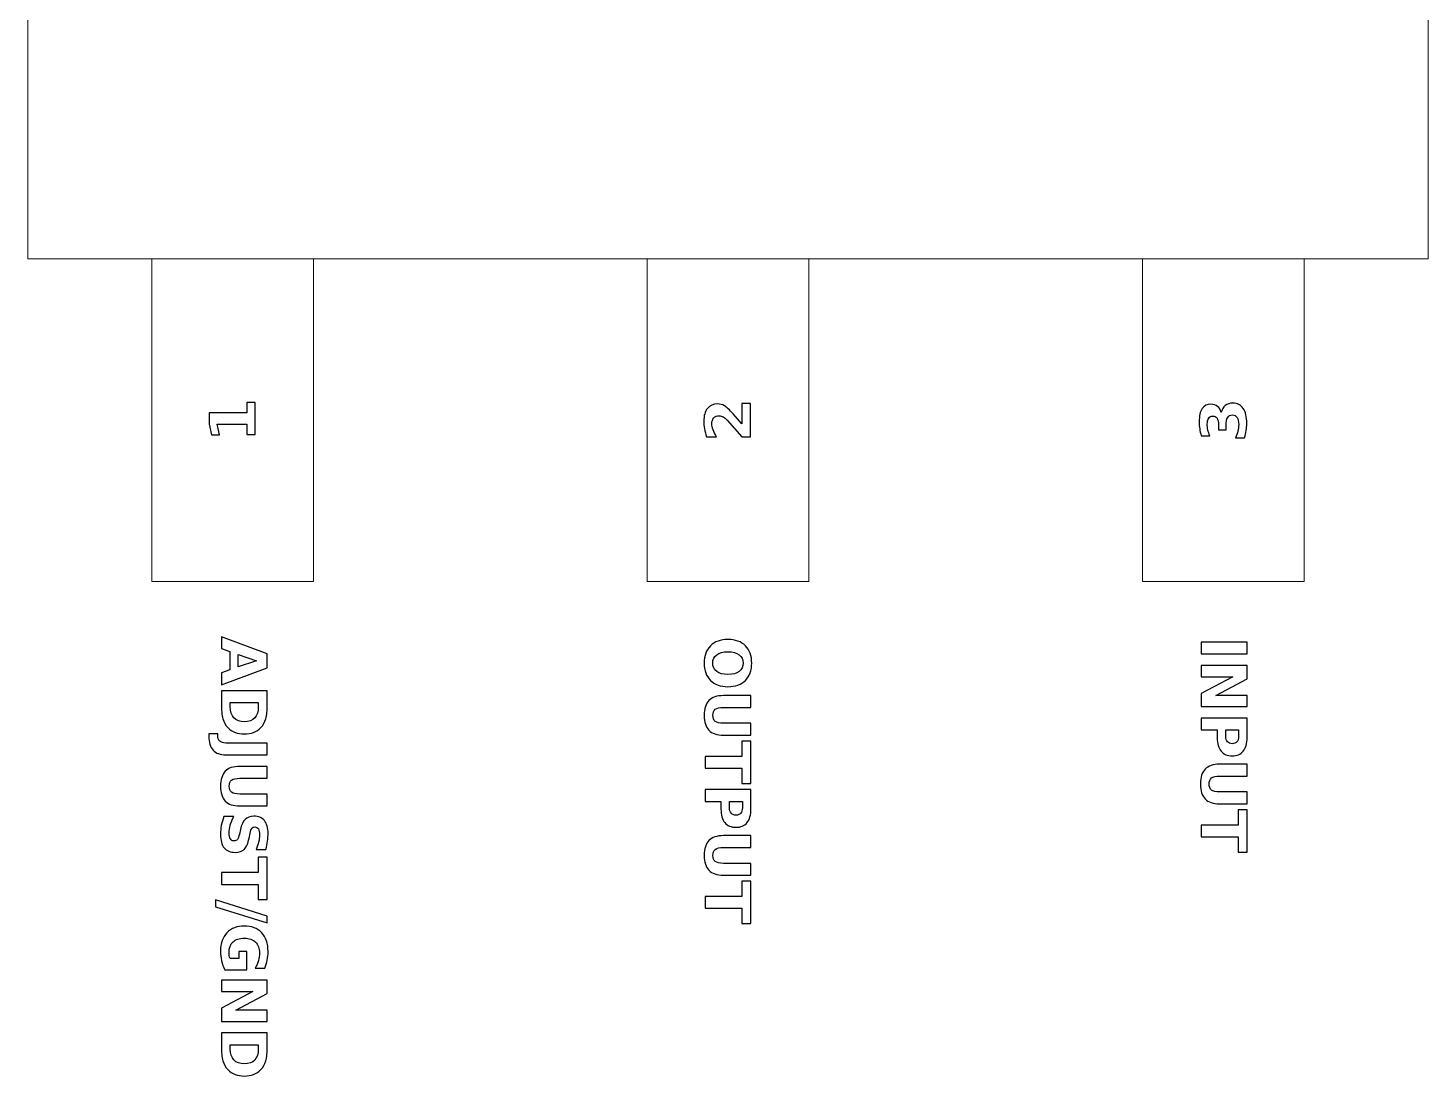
# Model space of a CAD drawing. Header units: centimetres. Extents: x -10.825 to -10.175, y -15.405 to -14.431.
# Drawn here: x -10.825 to -10.175, y -15.405 to -14.918 of the extents above; entities that cross this region are included whole.
import ezdxf

# ---------------------------------------------------------------- set-up
doc = ezdxf.new("R2010")
doc.units = ezdxf.units.CM
doc.header["$MEASUREMENT"] = 0
doc.layers.add('Layer 1', color=7, linetype='Continuous')

msp = doc.modelspace()

# ---------------------------------------------------------------- linework, layer by layer
at = {"layer": 'Layer 1', "color": 250, "lineweight": 9}
for points in [[(-10.825, -15.025), (-10.825, -15.025), (-10.825, -14.675), (-10.825, -14.675), (-10.825, -14.675), (-10.825, -14.675), (-10.175, -14.675), (-10.175, -14.675), (-10.175, -14.675), (-10.175, -14.675), (-10.175, -15.025), (-10.175, -15.025), (-10.175, -15.025), (-10.175, -15.025), (-10.825, -15.025), (-10.825, -15.025)], [(-10.7675, -15.175), (-10.7675, -15.175), (-10.7675, -15.025), (-10.7675, -15.025), (-10.7675, -15.025), (-10.7675, -15.025), (-10.6925, -15.025), (-10.6925, -15.025), (-10.6925, -15.025), (-10.6925, -15.025), (-10.6925, -15.175), (-10.6925, -15.175), (-10.6925, -15.175), (-10.6925, -15.175), (-10.7675, -15.175), (-10.7675, -15.175)], [(-10.5375, -15.175), (-10.5375, -15.175), (-10.5375, -15.025), (-10.5375, -15.025), (-10.5375, -15.025), (-10.5375, -15.025), (-10.4625, -15.025), (-10.4625, -15.025), (-10.4625, -15.025), (-10.4625, -15.025), (-10.4625, -15.175), (-10.4625, -15.175), (-10.4625, -15.175), (-10.4625, -15.175), (-10.5375, -15.175), (-10.5375, -15.175)], [(-10.3075, -15.175), (-10.3075, -15.175), (-10.3075, -15.025), (-10.3075, -15.025), (-10.3075, -15.025), (-10.3075, -15.025), (-10.2325, -15.025), (-10.2325, -15.025), (-10.2325, -15.025), (-10.2325, -15.025), (-10.2325, -15.175), (-10.2325, -15.175), (-10.2325, -15.175), (-10.2325, -15.175), (-10.3075, -15.175), (-10.3075, -15.175)]]:
    msp.add_open_spline(points, degree=3, knots=[0, 0, 0, 0, 0.25, 0.25, 0.25, 0.25, 0.5, 0.5, 0.5, 0.5, 0.75, 0.75, 0.75, 0.75, 1, 1, 1, 1], dxfattribs=at)
at = {"layer": 'Layer 1', "color": 250}
for points, knots in [([(-10.72335, -15.10668), (-10.72335, -15.10668), (-10.72335, -15.10183), (-10.72335, -15.10183), (-10.72335, -15.10183), (-10.72335, -15.10183), (-10.73712, -15.10183), (-10.73712, -15.10183), (-10.73712, -15.10183), (-10.73712, -15.10183), (-10.73609, -15.1068), (-10.73609, -15.1068), (-10.73609, -15.1068), (-10.73609, -15.1068), (-10.73983, -15.1068), (-10.73983, -15.1068), (-10.73983, -15.1068), (-10.73983, -15.1068), (-10.74085, -15.10186), (-10.74085, -15.10186), (-10.74085, -15.10186), (-10.74085, -15.10186), (-10.74085, -15.09664), (-10.74085, -15.09664), (-10.74085, -15.09664), (-10.74085, -15.09664), (-10.72335, -15.09664), (-10.72335, -15.09664), (-10.72335, -15.09664), (-10.72335, -15.09664), (-10.72335, -15.09179), (-10.72335, -15.09179), (-10.72335, -15.09179), (-10.72335, -15.09179), (-10.71956, -15.09179), (-10.71956, -15.09179), (-10.71956, -15.09179), (-10.71956, -15.09179), (-10.71956, -15.10668), (-10.71956, -15.10668), (-10.71956, -15.10668), (-10.71956, -15.10668), (-10.72335, -15.10668), (-10.72335, -15.10668)], [0, 0, 0, 0, 0.090909, 0.090909, 0.090909, 0.090909, 0.181818, 0.181818, 0.181818, 0.181818, 0.272727, 0.272727, 0.272727, 0.272727, 0.363636, 0.363636, 0.363636, 0.363636, 0.454545, 0.454545, 0.454545, 0.454545, 0.545455, 0.545455, 0.545455, 0.545455, 0.636364, 0.636364, 0.636364, 0.636364, 0.727273, 0.727273, 0.727273, 0.727273, 0.818182, 0.818182, 0.818182, 0.818182, 0.909091, 0.909091, 0.909091, 0.909091, 1, 1, 1, 1]), ([(-10.4936, -15.10168), (-10.4936, -15.10168), (-10.4936, -15.09231), (-10.4936, -15.09231), (-10.4936, -15.09231), (-10.4936, -15.09231), (-10.48956, -15.09231), (-10.48956, -15.09231), (-10.48956, -15.09231), (-10.48956, -15.09231), (-10.48956, -15.10779), (-10.48956, -15.10779), (-10.48956, -15.10779), (-10.48956, -15.10779), (-10.4936, -15.10779), (-10.4936, -15.10779), (-10.4936, -15.10779), (-10.4936, -15.10779), (-10.50046, -15.10001), (-10.50046, -15.10001), (-10.50046, -15.10001), (-10.50108, -15.09932), (-10.5017, -15.09881), (-10.5023, -15.09847), (-10.5023, -15.09847), (-10.50289, -15.09814), (-10.50352, -15.09797), (-10.50417, -15.09797), (-10.50417, -15.09797), (-10.50516, -15.09797), (-10.50597, -15.09831), (-10.50657, -15.09898), (-10.50657, -15.09898), (-10.50718, -15.09965), (-10.50749, -15.10054), (-10.50749, -15.10165), (-10.50749, -15.10165), (-10.50749, -15.10251), (-10.5073, -15.10344), (-10.50694, -15.10446), (-10.50694, -15.10446), (-10.50657, -15.10548), (-10.50602, -15.10657), (-10.5053, -15.10773), (-10.5053, -15.10773), (-10.5053, -15.10773), (-10.50998, -15.10773), (-10.50998, -15.10773), (-10.50998, -15.10773), (-10.51039, -15.10649), (-10.5107, -15.10527), (-10.51092, -15.10406), (-10.51092, -15.10406), (-10.51113, -15.10286), (-10.51124, -15.10167), (-10.51124, -15.10051), (-10.51124, -15.10051), (-10.51124, -15.09796), (-10.51068, -15.09598), (-10.50955, -15.09457), (-10.50955, -15.09457), (-10.50843, -15.09316), (-10.50687, -15.09245), (-10.50486, -15.09245), (-10.50486, -15.09245), (-10.5037, -15.09245), (-10.50262, -15.09275), (-10.50162, -15.09335), (-10.50162, -15.09335), (-10.50062, -15.09395), (-10.49927, -15.09521), (-10.49759, -15.09713), (-10.49759, -15.09713), (-10.49759, -15.09713), (-10.4936, -15.10168), (-10.4936, -15.10168)], [0, 0, 0, 0, 0.052632, 0.052632, 0.052632, 0.052632, 0.105263, 0.105263, 0.105263, 0.105263, 0.157895, 0.157895, 0.157895, 0.157895, 0.210526, 0.210526, 0.210526, 0.210526, 0.263158, 0.263158, 0.263158, 0.263158, 0.315789, 0.315789, 0.315789, 0.315789, 0.368421, 0.368421, 0.368421, 0.368421, 0.421053, 0.421053, 0.421053, 0.421053, 0.473684, 0.473684, 0.473684, 0.473684, 0.526316, 0.526316, 0.526316, 0.526316, 0.578947, 0.578947, 0.578947, 0.578947, 0.631579, 0.631579, 0.631579, 0.631579, 0.684211, 0.684211, 0.684211, 0.684211, 0.736842, 0.736842, 0.736842, 0.736842, 0.789474, 0.789474, 0.789474, 0.789474, 0.842105, 0.842105, 0.842105, 0.842105, 0.894737, 0.894737, 0.894737, 0.894737, 0.947368, 0.947368, 0.947368, 0.947368, 1, 1, 1, 1]), ([(-10.27104, -15.09649), (-10.27067, -15.09506), (-10.27003, -15.09397), (-10.26911, -15.09322), (-10.26911, -15.09322), (-10.26819, -15.09248), (-10.26703, -15.0921), (-10.26561, -15.0921), (-10.26561, -15.0921), (-10.2635, -15.0921), (-10.26189, -15.09291), (-10.26079, -15.09453), (-10.26079, -15.09453), (-10.2597, -15.09614), (-10.25915, -15.0985), (-10.25915, -15.1016), (-10.25915, -15.1016), (-10.25915, -15.1027), (-10.25923, -15.10379), (-10.25941, -15.10489), (-10.25941, -15.10489), (-10.25958, -15.10599), (-10.25985, -15.10707), (-10.2602, -15.10815), (-10.2602, -15.10815), (-10.2602, -15.10815), (-10.26444, -15.10815), (-10.26444, -15.10815), (-10.26444, -15.10815), (-10.26393, -15.10712), (-10.26354, -15.1061), (-10.26327, -15.10509), (-10.26327, -15.10509), (-10.26302, -15.10408), (-10.26289, -15.10308), (-10.26289, -15.1021), (-10.26289, -15.1021), (-10.26289, -15.10065), (-10.26314, -15.09953), (-10.26364, -15.09876), (-10.26364, -15.09876), (-10.26415, -15.09798), (-10.26487, -15.09759), (-10.26581, -15.09759), (-10.26581, -15.09759), (-10.26678, -15.09759), (-10.26751, -15.09799), (-10.26801, -15.09879), (-10.26801, -15.09879), (-10.26851, -15.09958), (-10.26876, -15.10075), (-10.26876, -15.1023), (-10.26876, -15.1023), (-10.26876, -15.1023), (-10.26876, -15.1045), (-10.26876, -15.1045), (-10.26876, -15.1045), (-10.26876, -15.1045), (-10.2723, -15.1045), (-10.2723, -15.1045), (-10.2723, -15.1045), (-10.2723, -15.1045), (-10.2723, -15.10219), (-10.2723, -15.10219), (-10.2723, -15.10219), (-10.2723, -15.10081), (-10.27251, -15.09978), (-10.27295, -15.09911), (-10.27295, -15.09911), (-10.27338, -15.09843), (-10.27404, -15.09809), (-10.27492, -15.09809), (-10.27492, -15.09809), (-10.27574, -15.09809), (-10.27637, -15.09842), (-10.27681, -15.09908), (-10.27681, -15.09908), (-10.27726, -15.09974), (-10.27749, -15.10066), (-10.27749, -15.10186), (-10.27749, -15.10186), (-10.27749, -15.10274), (-10.27739, -15.10363), (-10.27719, -15.10454), (-10.27719, -15.10454), (-10.27699, -15.10544), (-10.27669, -15.10634), (-10.2763, -15.10723), (-10.2763, -15.10723), (-10.2763, -15.10723), (-10.28032, -15.10723), (-10.28032, -15.10723), (-10.28032, -15.10723), (-10.28063, -15.10615), (-10.28086, -15.10508), (-10.28101, -15.10401), (-10.28101, -15.10401), (-10.28116, -15.10294), (-10.28124, -15.1019), (-10.28124, -15.10087), (-10.28124, -15.10087), (-10.28124, -15.09811), (-10.28079, -15.09604), (-10.27988, -15.09466), (-10.27988, -15.09466), (-10.27897, -15.09329), (-10.2776, -15.0926), (-10.27578, -15.0926), (-10.27578, -15.0926), (-10.27453, -15.0926), (-10.27351, -15.09293), (-10.27272, -15.09359), (-10.27272, -15.09359), (-10.27193, -15.09424), (-10.27137, -15.09521), (-10.27104, -15.09649)], [0, 0, 0, 0, 0.034483, 0.034483, 0.034483, 0.034483, 0.068966, 0.068966, 0.068966, 0.068966, 0.103448, 0.103448, 0.103448, 0.103448, 0.137931, 0.137931, 0.137931, 0.137931, 0.172414, 0.172414, 0.172414, 0.172414, 0.206897, 0.206897, 0.206897, 0.206897, 0.241379, 0.241379, 0.241379, 0.241379, 0.275862, 0.275862, 0.275862, 0.275862, 0.310345, 0.310345, 0.310345, 0.310345, 0.344828, 0.344828, 0.344828, 0.344828, 0.37931, 0.37931, 0.37931, 0.37931, 0.413793, 0.413793, 0.413793, 0.413793, 0.448276, 0.448276, 0.448276, 0.448276, 0.482759, 0.482759, 0.482759, 0.482759, 0.517241, 0.517241, 0.517241, 0.517241, 0.551724, 0.551724, 0.551724, 0.551724, 0.586207, 0.586207, 0.586207, 0.586207, 0.62069, 0.62069, 0.62069, 0.62069, 0.655172, 0.655172, 0.655172, 0.655172, 0.689655, 0.689655, 0.689655, 0.689655, 0.724138, 0.724138, 0.724138, 0.724138, 0.758621, 0.758621, 0.758621, 0.758621, 0.793103, 0.793103, 0.793103, 0.793103, 0.827586, 0.827586, 0.827586, 0.827586, 0.862069, 0.862069, 0.862069, 0.862069, 0.896552, 0.896552, 0.896552, 0.896552, 0.931034, 0.931034, 0.931034, 0.931034, 0.965517, 0.965517, 0.965517, 0.965517, 1, 1, 1, 1]), ([(-10.73133, -15.21605), (-10.73133, -15.21605), (-10.73133, -15.20747), (-10.73133, -15.20747), (-10.73133, -15.20747), (-10.73133, -15.20747), (-10.73521, -15.20611), (-10.73521, -15.20611), (-10.73521, -15.20611), (-10.73521, -15.20611), (-10.73521, -15.20059), (-10.73521, -15.20059), (-10.73521, -15.20059), (-10.73521, -15.20059), (-10.71392, -15.20848), (-10.71392, -15.20848), (-10.71392, -15.20848), (-10.71392, -15.20848), (-10.71392, -15.21503), (-10.71392, -15.21503), (-10.71392, -15.21503), (-10.71392, -15.21503), (-10.73521, -15.22291), (-10.73521, -15.22291), (-10.73521, -15.22291), (-10.73521, -15.22291), (-10.73521, -15.21739), (-10.73521, -15.21739), (-10.73521, -15.21739), (-10.73521, -15.21739), (-10.73133, -15.21605), (-10.73133, -15.21605)], [0, 0, 0, 0, 0.125, 0.125, 0.125, 0.125, 0.25, 0.25, 0.25, 0.25, 0.375, 0.375, 0.375, 0.375, 0.5, 0.5, 0.5, 0.5, 0.625, 0.625, 0.625, 0.625, 0.75, 0.75, 0.75, 0.75, 0.875, 0.875, 0.875, 0.875, 1, 1, 1, 1]), ([(-10.48897, -15.21286), (-10.48897, -15.21628), (-10.48995, -15.21896), (-10.49191, -15.2209), (-10.49191, -15.2209), (-10.49387, -15.22284), (-10.49657, -15.22381), (-10.50002, -15.22381), (-10.50002, -15.22381), (-10.50346, -15.22381), (-10.50617, -15.22284), (-10.50812, -15.2209), (-10.50812, -15.2209), (-10.51009, -15.21896), (-10.51106, -15.21628), (-10.51106, -15.21286), (-10.51106, -15.21286), (-10.51106, -15.20945), (-10.51009, -15.20677), (-10.50812, -15.20482), (-10.50812, -15.20482), (-10.50617, -15.20288), (-10.50346, -15.20191), (-10.50002, -15.20191), (-10.50002, -15.20191), (-10.49657, -15.20191), (-10.49387, -15.20288), (-10.49191, -15.20482), (-10.49191, -15.20482), (-10.48995, -15.20677), (-10.48897, -15.20945), (-10.48897, -15.21286)], [0, 0, 0, 0, 0.125, 0.125, 0.125, 0.125, 0.25, 0.25, 0.25, 0.25, 0.375, 0.375, 0.375, 0.375, 0.5, 0.5, 0.5, 0.5, 0.625, 0.625, 0.625, 0.625, 0.75, 0.75, 0.75, 0.75, 0.875, 0.875, 0.875, 0.875, 1, 1, 1, 1]), ([(-10.25896, -15.20313), (-10.25896, -15.20313), (-10.25896, -15.20862), (-10.25896, -15.20862), (-10.25896, -15.20862), (-10.25896, -15.20862), (-10.28025, -15.20862), (-10.28025, -15.20862), (-10.28025, -15.20862), (-10.28025, -15.20862), (-10.28025, -15.20313), (-10.28025, -15.20313), (-10.28025, -15.20313), (-10.28025, -15.20313), (-10.25896, -15.20313), (-10.25896, -15.20313)], [0, 0, 0, 0, 0.25, 0.25, 0.25, 0.25, 0.5, 0.5, 0.5, 0.5, 0.75, 0.75, 0.75, 0.75, 1, 1, 1, 1]), ([(-10.72738, -15.20883), (-10.72738, -15.20883), (-10.72738, -15.21467), (-10.72738, -15.21467), (-10.72738, -15.21467), (-10.72738, -15.21467), (-10.71891, -15.21176), (-10.71891, -15.21176), (-10.71891, -15.21176), (-10.71891, -15.21176), (-10.72738, -15.20883), (-10.72738, -15.20883)], [0, 0, 0, 0, 0.333333, 0.333333, 0.333333, 0.333333, 0.666667, 0.666667, 0.666667, 0.666667, 1, 1, 1, 1]), ([(-10.49295, -15.21286), (-10.49295, -15.21118), (-10.49357, -15.20989), (-10.4948, -15.20896), (-10.4948, -15.20896), (-10.49604, -15.20804), (-10.49778, -15.20758), (-10.50002, -15.20758), (-10.50002, -15.20758), (-10.50226, -15.20758), (-10.50399, -15.20804), (-10.50523, -15.20896), (-10.50523, -15.20896), (-10.50647, -15.20989), (-10.50709, -15.21118), (-10.50709, -15.21286), (-10.50709, -15.21286), (-10.50709, -15.21454), (-10.50647, -15.21584), (-10.50523, -15.21677), (-10.50523, -15.21677), (-10.50399, -15.21769), (-10.50226, -15.21815), (-10.50002, -15.21815), (-10.50002, -15.21815), (-10.49778, -15.21815), (-10.49604, -15.21769), (-10.4948, -15.21677), (-10.4948, -15.21677), (-10.49357, -15.21584), (-10.49295, -15.21454), (-10.49295, -15.21286)], [0, 0, 0, 0, 0.125, 0.125, 0.125, 0.125, 0.25, 0.25, 0.25, 0.25, 0.375, 0.375, 0.375, 0.375, 0.5, 0.5, 0.5, 0.5, 0.625, 0.625, 0.625, 0.625, 0.75, 0.75, 0.75, 0.75, 0.875, 0.875, 0.875, 0.875, 1, 1, 1, 1]), ([(-10.25896, -15.214), (-10.25896, -15.214), (-10.25896, -15.22014), (-10.25896, -15.22014), (-10.25896, -15.22014), (-10.25896, -15.22014), (-10.27356, -15.22788), (-10.27356, -15.22788), (-10.27356, -15.22788), (-10.27356, -15.22788), (-10.25896, -15.22788), (-10.25896, -15.22788), (-10.25896, -15.22788), (-10.25896, -15.22788), (-10.25896, -15.23309), (-10.25896, -15.23309), (-10.25896, -15.23309), (-10.25896, -15.23309), (-10.28025, -15.23309), (-10.28025, -15.23309), (-10.28025, -15.23309), (-10.28025, -15.23309), (-10.28025, -15.22695), (-10.28025, -15.22695), (-10.28025, -15.22695), (-10.28025, -15.22695), (-10.26564, -15.21921), (-10.26564, -15.21921), (-10.26564, -15.21921), (-10.26564, -15.21921), (-10.28025, -15.21921), (-10.28025, -15.21921), (-10.28025, -15.21921), (-10.28025, -15.21921), (-10.28025, -15.214), (-10.28025, -15.214), (-10.28025, -15.214), (-10.28025, -15.214), (-10.25896, -15.214), (-10.25896, -15.214)], [0, 0, 0, 0, 0.1, 0.1, 0.1, 0.1, 0.2, 0.2, 0.2, 0.2, 0.3, 0.3, 0.3, 0.3, 0.4, 0.4, 0.4, 0.4, 0.5, 0.5, 0.5, 0.5, 0.6, 0.6, 0.6, 0.6, 0.7, 0.7, 0.7, 0.7, 0.8, 0.8, 0.8, 0.8, 0.9, 0.9, 0.9, 0.9, 1, 1, 1, 1]), ([(-10.71392, -15.22574), (-10.71392, -15.22574), (-10.71392, -15.23154), (-10.71392, -15.23154), (-10.71392, -15.23154), (-10.71392, -15.23477), (-10.71414, -15.23717), (-10.71461, -15.23876), (-10.71461, -15.23876), (-10.71507, -15.24034), (-10.71585, -15.2417), (-10.71695, -15.24283), (-10.71695, -15.24283), (-10.71791, -15.24383), (-10.71902, -15.24457), (-10.72028, -15.24506), (-10.72028, -15.24506), (-10.72153, -15.24554), (-10.72295, -15.24578), (-10.72454, -15.24578), (-10.72454, -15.24578), (-10.72615, -15.24578), (-10.72758, -15.24554), (-10.72884, -15.24506), (-10.72884, -15.24506), (-10.7301, -15.24457), (-10.73121, -15.24383), (-10.73217, -15.24283), (-10.73217, -15.24283), (-10.73328, -15.24169), (-10.73406, -15.24032), (-10.73452, -15.23872), (-10.73452, -15.23872), (-10.73498, -15.23712), (-10.73521, -15.23473), (-10.73521, -15.23154), (-10.73521, -15.23154), (-10.73521, -15.23154), (-10.73521, -15.22574), (-10.73521, -15.22574), (-10.73521, -15.22574), (-10.73521, -15.22574), (-10.71392, -15.22574), (-10.71392, -15.22574)], [0, 0, 0, 0, 0.090909, 0.090909, 0.090909, 0.090909, 0.181818, 0.181818, 0.181818, 0.181818, 0.272727, 0.272727, 0.272727, 0.272727, 0.363636, 0.363636, 0.363636, 0.363636, 0.454545, 0.454545, 0.454545, 0.454545, 0.545455, 0.545455, 0.545455, 0.545455, 0.636364, 0.636364, 0.636364, 0.636364, 0.727273, 0.727273, 0.727273, 0.727273, 0.818182, 0.818182, 0.818182, 0.818182, 0.909091, 0.909091, 0.909091, 0.909091, 1, 1, 1, 1]), ([(-10.48936, -15.22796), (-10.48936, -15.22796), (-10.48936, -15.23345), (-10.48936, -15.23345), (-10.48936, -15.23345), (-10.48936, -15.23345), (-10.50212, -15.23345), (-10.50212, -15.23345), (-10.50212, -15.23345), (-10.50388, -15.23345), (-10.50514, -15.23374), (-10.50589, -15.23432), (-10.50589, -15.23432), (-10.50665, -15.23489), (-10.50703, -15.23583), (-10.50703, -15.23713), (-10.50703, -15.23713), (-10.50703, -15.23845), (-10.50665, -15.23939), (-10.50589, -15.23997), (-10.50589, -15.23997), (-10.50514, -15.24054), (-10.50388, -15.24083), (-10.50212, -15.24083), (-10.50212, -15.24083), (-10.50212, -15.24083), (-10.48936, -15.24083), (-10.48936, -15.24083), (-10.48936, -15.24083), (-10.48936, -15.24083), (-10.48936, -15.24632), (-10.48936, -15.24632), (-10.48936, -15.24632), (-10.48936, -15.24632), (-10.50212, -15.24632), (-10.50212, -15.24632), (-10.50212, -15.24632), (-10.50513, -15.24632), (-10.50738, -15.24557), (-10.50885, -15.24405), (-10.50885, -15.24405), (-10.51033, -15.24254), (-10.51106, -15.24024), (-10.51106, -15.23713), (-10.51106, -15.23713), (-10.51106, -15.23404), (-10.51033, -15.23174), (-10.50885, -15.23023), (-10.50885, -15.23023), (-10.50738, -15.22872), (-10.50513, -15.22796), (-10.50212, -15.22796), (-10.50212, -15.22796), (-10.50212, -15.22796), (-10.48936, -15.22796), (-10.48936, -15.22796)], [0, 0, 0, 0, 0.071429, 0.071429, 0.071429, 0.071429, 0.142857, 0.142857, 0.142857, 0.142857, 0.214286, 0.214286, 0.214286, 0.214286, 0.285714, 0.285714, 0.285714, 0.285714, 0.357143, 0.357143, 0.357143, 0.357143, 0.428571, 0.428571, 0.428571, 0.428571, 0.5, 0.5, 0.5, 0.5, 0.571429, 0.571429, 0.571429, 0.571429, 0.642857, 0.642857, 0.642857, 0.642857, 0.714286, 0.714286, 0.714286, 0.714286, 0.785714, 0.785714, 0.785714, 0.785714, 0.857143, 0.857143, 0.857143, 0.857143, 0.928571, 0.928571, 0.928571, 0.928571, 1, 1, 1, 1]), ([(-10.71807, -15.23123), (-10.71807, -15.23123), (-10.73106, -15.23123), (-10.73106, -15.23123), (-10.73106, -15.23123), (-10.73106, -15.23123), (-10.73106, -15.2332), (-10.73106, -15.2332), (-10.73106, -15.2332), (-10.73106, -15.23545), (-10.7305, -15.23716), (-10.72939, -15.23834), (-10.72939, -15.23834), (-10.72828, -15.23952), (-10.72666, -15.24012), (-10.72454, -15.24012), (-10.72454, -15.24012), (-10.72243, -15.24012), (-10.72082, -15.23953), (-10.71972, -15.23835), (-10.71972, -15.23835), (-10.71862, -15.23717), (-10.71807, -15.23545), (-10.71807, -15.2332), (-10.71807, -15.2332), (-10.71807, -15.2332), (-10.71807, -15.23123), (-10.71807, -15.23123)], [0, 0, 0, 0, 0.142857, 0.142857, 0.142857, 0.142857, 0.285714, 0.285714, 0.285714, 0.285714, 0.428571, 0.428571, 0.428571, 0.428571, 0.571429, 0.571429, 0.571429, 0.571429, 0.714286, 0.714286, 0.714286, 0.714286, 0.857143, 0.857143, 0.857143, 0.857143, 1, 1, 1, 1]), ([(-10.25896, -15.23844), (-10.25896, -15.23844), (-10.25896, -15.24756), (-10.25896, -15.24756), (-10.25896, -15.24756), (-10.25896, -15.25027), (-10.25956, -15.25235), (-10.26076, -15.2538), (-10.26076, -15.2538), (-10.26196, -15.25525), (-10.26368, -15.25597), (-10.2659, -15.25597), (-10.2659, -15.25597), (-10.26813, -15.25597), (-10.26985, -15.25525), (-10.27105, -15.2538), (-10.27105, -15.2538), (-10.27226, -15.25235), (-10.27286, -15.25027), (-10.27286, -15.24756), (-10.27286, -15.24756), (-10.27286, -15.24756), (-10.27286, -15.24393), (-10.27286, -15.24393), (-10.27286, -15.24393), (-10.27286, -15.24393), (-10.28025, -15.24393), (-10.28025, -15.24393), (-10.28025, -15.24393), (-10.28025, -15.24393), (-10.28025, -15.23844), (-10.28025, -15.23844), (-10.28025, -15.23844), (-10.28025, -15.23844), (-10.25896, -15.23844), (-10.25896, -15.23844)], [0, 0, 0, 0, 0.111111, 0.111111, 0.111111, 0.111111, 0.222222, 0.222222, 0.222222, 0.222222, 0.333333, 0.333333, 0.333333, 0.333333, 0.444444, 0.444444, 0.444444, 0.444444, 0.555556, 0.555556, 0.555556, 0.555556, 0.666667, 0.666667, 0.666667, 0.666667, 0.777778, 0.777778, 0.777778, 0.777778, 0.888889, 0.888889, 0.888889, 0.888889, 1, 1, 1, 1]), ([(-10.71392, -15.24998), (-10.71392, -15.24998), (-10.71392, -15.25547), (-10.71392, -15.25547), (-10.71392, -15.25547), (-10.71392, -15.25547), (-10.73314, -15.25547), (-10.73314, -15.25547), (-10.73314, -15.25547), (-10.73579, -15.25547), (-10.73778, -15.25475), (-10.73909, -15.25331), (-10.73909, -15.25331), (-10.7404, -15.25187), (-10.74106, -15.24969), (-10.74106, -15.24677), (-10.74106, -15.24677), (-10.74106, -15.24677), (-10.74106, -15.24566), (-10.74106, -15.24566), (-10.74106, -15.24566), (-10.74106, -15.24566), (-10.7369, -15.24566), (-10.7369, -15.24566), (-10.7369, -15.24566), (-10.7369, -15.24566), (-10.7369, -15.24652), (-10.7369, -15.24652), (-10.7369, -15.24652), (-10.7369, -15.24766), (-10.73659, -15.24852), (-10.73595, -15.24911), (-10.73595, -15.24911), (-10.73531, -15.24969), (-10.73438, -15.24998), (-10.73314, -15.24998), (-10.73314, -15.24998), (-10.73314, -15.24998), (-10.71392, -15.24998), (-10.71392, -15.24998)], [0, 0, 0, 0, 0.1, 0.1, 0.1, 0.1, 0.2, 0.2, 0.2, 0.2, 0.3, 0.3, 0.3, 0.3, 0.4, 0.4, 0.4, 0.4, 0.5, 0.5, 0.5, 0.5, 0.6, 0.6, 0.6, 0.6, 0.7, 0.7, 0.7, 0.7, 0.8, 0.8, 0.8, 0.8, 0.9, 0.9, 0.9, 0.9, 1, 1, 1, 1]), ([(-10.26293, -15.24393), (-10.26293, -15.24393), (-10.26888, -15.24393), (-10.26888, -15.24393), (-10.26888, -15.24393), (-10.26888, -15.24393), (-10.26888, -15.24697), (-10.26888, -15.24697), (-10.26888, -15.24697), (-10.26888, -15.24804), (-10.26862, -15.24886), (-10.2681, -15.24944), (-10.2681, -15.24944), (-10.26759, -15.25002), (-10.26685, -15.25031), (-10.2659, -15.25031), (-10.2659, -15.25031), (-10.26495, -15.25031), (-10.26422, -15.25002), (-10.2637, -15.24944), (-10.2637, -15.24944), (-10.26319, -15.24886), (-10.26293, -15.24804), (-10.26293, -15.24697), (-10.26293, -15.24697), (-10.26293, -15.24697), (-10.26293, -15.24393), (-10.26293, -15.24393)], [0, 0, 0, 0, 0.142857, 0.142857, 0.142857, 0.142857, 0.285714, 0.285714, 0.285714, 0.285714, 0.428571, 0.428571, 0.428571, 0.428571, 0.571429, 0.571429, 0.571429, 0.571429, 0.714286, 0.714286, 0.714286, 0.714286, 0.857143, 0.857143, 0.857143, 0.857143, 1, 1, 1, 1]), ([(-10.48936, -15.24914), (-10.48936, -15.24914), (-10.48936, -15.26877), (-10.48936, -15.26877), (-10.48936, -15.26877), (-10.48936, -15.26877), (-10.49351, -15.26877), (-10.49351, -15.26877), (-10.49351, -15.26877), (-10.49351, -15.26877), (-10.49351, -15.26171), (-10.49351, -15.26171), (-10.49351, -15.26171), (-10.49351, -15.26171), (-10.51065, -15.26171), (-10.51065, -15.26171), (-10.51065, -15.26171), (-10.51065, -15.26171), (-10.51065, -15.25621), (-10.51065, -15.25621), (-10.51065, -15.25621), (-10.51065, -15.25621), (-10.49351, -15.25621), (-10.49351, -15.25621), (-10.49351, -15.25621), (-10.49351, -15.25621), (-10.49351, -15.24914), (-10.49351, -15.24914), (-10.49351, -15.24914), (-10.49351, -15.24914), (-10.48936, -15.24914), (-10.48936, -15.24914)], [0, 0, 0, 0, 0.125, 0.125, 0.125, 0.125, 0.25, 0.25, 0.25, 0.25, 0.375, 0.375, 0.375, 0.375, 0.5, 0.5, 0.5, 0.5, 0.625, 0.625, 0.625, 0.625, 0.75, 0.75, 0.75, 0.75, 0.875, 0.875, 0.875, 0.875, 1, 1, 1, 1]), ([(-10.71392, -15.26085), (-10.71392, -15.26085), (-10.71392, -15.26634), (-10.71392, -15.26634), (-10.71392, -15.26634), (-10.71392, -15.26634), (-10.72668, -15.26634), (-10.72668, -15.26634), (-10.72668, -15.26634), (-10.72844, -15.26634), (-10.7297, -15.26663), (-10.73045, -15.26721), (-10.73045, -15.26721), (-10.73121, -15.26778), (-10.73159, -15.26872), (-10.73159, -15.27002), (-10.73159, -15.27002), (-10.73159, -15.27134), (-10.73121, -15.27228), (-10.73045, -15.27286), (-10.73045, -15.27286), (-10.7297, -15.27343), (-10.72844, -15.27372), (-10.72668, -15.27372), (-10.72668, -15.27372), (-10.72668, -15.27372), (-10.71392, -15.27372), (-10.71392, -15.27372), (-10.71392, -15.27372), (-10.71392, -15.27372), (-10.71392, -15.27921), (-10.71392, -15.27921), (-10.71392, -15.27921), (-10.71392, -15.27921), (-10.72668, -15.27921), (-10.72668, -15.27921), (-10.72668, -15.27921), (-10.72969, -15.27921), (-10.73194, -15.27846), (-10.73341, -15.27694), (-10.73341, -15.27694), (-10.73489, -15.27543), (-10.73562, -15.27313), (-10.73562, -15.27002), (-10.73562, -15.27002), (-10.73562, -15.26693), (-10.73489, -15.26463), (-10.73341, -15.26312), (-10.73341, -15.26312), (-10.73194, -15.26161), (-10.72969, -15.26085), (-10.72668, -15.26085), (-10.72668, -15.26085), (-10.72668, -15.26085), (-10.71392, -15.26085), (-10.71392, -15.26085)], [0, 0, 0, 0, 0.071429, 0.071429, 0.071429, 0.071429, 0.142857, 0.142857, 0.142857, 0.142857, 0.214286, 0.214286, 0.214286, 0.214286, 0.285714, 0.285714, 0.285714, 0.285714, 0.357143, 0.357143, 0.357143, 0.357143, 0.428571, 0.428571, 0.428571, 0.428571, 0.5, 0.5, 0.5, 0.5, 0.571429, 0.571429, 0.571429, 0.571429, 0.642857, 0.642857, 0.642857, 0.642857, 0.714286, 0.714286, 0.714286, 0.714286, 0.785714, 0.785714, 0.785714, 0.785714, 0.857143, 0.857143, 0.857143, 0.857143, 0.928571, 0.928571, 0.928571, 0.928571, 1, 1, 1, 1]), ([(-10.25896, -15.25985), (-10.25896, -15.25985), (-10.25896, -15.26534), (-10.25896, -15.26534), (-10.25896, -15.26534), (-10.25896, -15.26534), (-10.27172, -15.26534), (-10.27172, -15.26534), (-10.27172, -15.26534), (-10.27348, -15.26534), (-10.27474, -15.26563), (-10.27549, -15.26621), (-10.27549, -15.26621), (-10.27625, -15.26678), (-10.27663, -15.26772), (-10.27663, -15.26902), (-10.27663, -15.26902), (-10.27663, -15.27034), (-10.27625, -15.27128), (-10.27549, -15.27186), (-10.27549, -15.27186), (-10.27474, -15.27243), (-10.27348, -15.27272), (-10.27172, -15.27272), (-10.27172, -15.27272), (-10.27172, -15.27272), (-10.25896, -15.27272), (-10.25896, -15.27272), (-10.25896, -15.27272), (-10.25896, -15.27272), (-10.25896, -15.27821), (-10.25896, -15.27821), (-10.25896, -15.27821), (-10.25896, -15.27821), (-10.27172, -15.27821), (-10.27172, -15.27821), (-10.27172, -15.27821), (-10.27473, -15.27821), (-10.27698, -15.27746), (-10.27845, -15.27594), (-10.27845, -15.27594), (-10.27993, -15.27443), (-10.28066, -15.27213), (-10.28066, -15.26902), (-10.28066, -15.26902), (-10.28066, -15.26593), (-10.27993, -15.26363), (-10.27845, -15.26212), (-10.27845, -15.26212), (-10.27698, -15.26061), (-10.27473, -15.25985), (-10.27172, -15.25985), (-10.27172, -15.25985), (-10.27172, -15.25985), (-10.25896, -15.25985), (-10.25896, -15.25985)], [0, 0, 0, 0, 0.071429, 0.071429, 0.071429, 0.071429, 0.142857, 0.142857, 0.142857, 0.142857, 0.214286, 0.214286, 0.214286, 0.214286, 0.285714, 0.285714, 0.285714, 0.285714, 0.357143, 0.357143, 0.357143, 0.357143, 0.428571, 0.428571, 0.428571, 0.428571, 0.5, 0.5, 0.5, 0.5, 0.571429, 0.571429, 0.571429, 0.571429, 0.642857, 0.642857, 0.642857, 0.642857, 0.714286, 0.714286, 0.714286, 0.714286, 0.785714, 0.785714, 0.785714, 0.785714, 0.857143, 0.857143, 0.857143, 0.857143, 0.928571, 0.928571, 0.928571, 0.928571, 1, 1, 1, 1]), ([(-10.48936, -15.27161), (-10.48936, -15.27161), (-10.48936, -15.28073), (-10.48936, -15.28073), (-10.48936, -15.28073), (-10.48936, -15.28344), (-10.48996, -15.28552), (-10.49116, -15.28697), (-10.49116, -15.28697), (-10.49236, -15.28842), (-10.49408, -15.28914), (-10.4963, -15.28914), (-10.4963, -15.28914), (-10.49853, -15.28914), (-10.50025, -15.28842), (-10.50145, -15.28697), (-10.50145, -15.28697), (-10.50266, -15.28552), (-10.50326, -15.28344), (-10.50326, -15.28073), (-10.50326, -15.28073), (-10.50326, -15.28073), (-10.50326, -15.2771), (-10.50326, -15.2771), (-10.50326, -15.2771), (-10.50326, -15.2771), (-10.51065, -15.2771), (-10.51065, -15.2771), (-10.51065, -15.2771), (-10.51065, -15.2771), (-10.51065, -15.27161), (-10.51065, -15.27161), (-10.51065, -15.27161), (-10.51065, -15.27161), (-10.48936, -15.27161), (-10.48936, -15.27161)], [0, 0, 0, 0, 0.111111, 0.111111, 0.111111, 0.111111, 0.222222, 0.222222, 0.222222, 0.222222, 0.333333, 0.333333, 0.333333, 0.333333, 0.444444, 0.444444, 0.444444, 0.444444, 0.555556, 0.555556, 0.555556, 0.555556, 0.666667, 0.666667, 0.666667, 0.666667, 0.777778, 0.777778, 0.777778, 0.777778, 0.888889, 0.888889, 0.888889, 0.888889, 1, 1, 1, 1]), ([(-10.49333, -15.2771), (-10.49333, -15.2771), (-10.49928, -15.2771), (-10.49928, -15.2771), (-10.49928, -15.2771), (-10.49928, -15.2771), (-10.49928, -15.28014), (-10.49928, -15.28014), (-10.49928, -15.28014), (-10.49928, -15.28121), (-10.49902, -15.28203), (-10.4985, -15.28261), (-10.4985, -15.28261), (-10.49799, -15.28319), (-10.49725, -15.28348), (-10.4963, -15.28348), (-10.4963, -15.28348), (-10.49535, -15.28348), (-10.49462, -15.28319), (-10.4941, -15.28261), (-10.4941, -15.28261), (-10.49359, -15.28203), (-10.49333, -15.28121), (-10.49333, -15.28014), (-10.49333, -15.28014), (-10.49333, -15.28014), (-10.49333, -15.2771), (-10.49333, -15.2771)], [0, 0, 0, 0, 0.142857, 0.142857, 0.142857, 0.142857, 0.285714, 0.285714, 0.285714, 0.285714, 0.428571, 0.428571, 0.428571, 0.428571, 0.571429, 0.571429, 0.571429, 0.571429, 0.714286, 0.714286, 0.714286, 0.714286, 0.857143, 0.857143, 0.857143, 0.857143, 1, 1, 1, 1]), ([(-10.25896, -15.28103), (-10.25896, -15.28103), (-10.25896, -15.30066), (-10.25896, -15.30066), (-10.25896, -15.30066), (-10.25896, -15.30066), (-10.26311, -15.30066), (-10.26311, -15.30066), (-10.26311, -15.30066), (-10.26311, -15.30066), (-10.26311, -15.2936), (-10.26311, -15.2936), (-10.26311, -15.2936), (-10.26311, -15.2936), (-10.28025, -15.2936), (-10.28025, -15.2936), (-10.28025, -15.2936), (-10.28025, -15.2936), (-10.28025, -15.2881), (-10.28025, -15.2881), (-10.28025, -15.2881), (-10.28025, -15.2881), (-10.26311, -15.2881), (-10.26311, -15.2881), (-10.26311, -15.2881), (-10.26311, -15.2881), (-10.26311, -15.28103), (-10.26311, -15.28103), (-10.26311, -15.28103), (-10.26311, -15.28103), (-10.25896, -15.28103), (-10.25896, -15.28103)], [0, 0, 0, 0, 0.125, 0.125, 0.125, 0.125, 0.25, 0.25, 0.25, 0.25, 0.375, 0.375, 0.375, 0.375, 0.5, 0.5, 0.5, 0.5, 0.625, 0.625, 0.625, 0.625, 0.75, 0.75, 0.75, 0.75, 0.875, 0.875, 0.875, 0.875, 1, 1, 1, 1]), ([(-10.71459, -15.29939), (-10.71459, -15.29939), (-10.71909, -15.29939), (-10.71909, -15.29939), (-10.71909, -15.29939), (-10.71857, -15.29822), (-10.71818, -15.29708), (-10.71791, -15.29597), (-10.71791, -15.29597), (-10.71764, -15.29485), (-10.71751, -15.2938), (-10.71751, -15.29281), (-10.71751, -15.29281), (-10.71751, -15.2915), (-10.71769, -15.29053), (-10.71805, -15.2899), (-10.71805, -15.2899), (-10.71841, -15.28928), (-10.71897, -15.28896), (-10.71973, -15.28896), (-10.71973, -15.28896), (-10.7203, -15.28896), (-10.72075, -15.28917), (-10.72107, -15.2896), (-10.72107, -15.2896), (-10.72138, -15.29002), (-10.72166, -15.29079), (-10.72189, -15.2919), (-10.72189, -15.2919), (-10.72189, -15.2919), (-10.72236, -15.29424), (-10.72236, -15.29424), (-10.72236, -15.29424), (-10.72283, -15.29661), (-10.72356, -15.29829), (-10.72453, -15.29929), (-10.72453, -15.29929), (-10.7255, -15.30029), (-10.72688, -15.30079), (-10.72866, -15.30079), (-10.72866, -15.30079), (-10.73101, -15.30079), (-10.73276, -15.30009), (-10.73391, -15.2987), (-10.73391, -15.2987), (-10.73505, -15.29731), (-10.73562, -15.29518), (-10.73562, -15.29232), (-10.73562, -15.29232), (-10.73562, -15.29096), (-10.7355, -15.28961), (-10.73524, -15.28825), (-10.73524, -15.28825), (-10.73498, -15.28689), (-10.7346, -15.28553), (-10.7341, -15.28417), (-10.7341, -15.28417), (-10.7341, -15.28417), (-10.72947, -15.28417), (-10.72947, -15.28417), (-10.72947, -15.28417), (-10.73019, -15.28553), (-10.73073, -15.28685), (-10.7311, -15.28812), (-10.7311, -15.28812), (-10.73146, -15.28939), (-10.73165, -15.29061), (-10.73165, -15.29179), (-10.73165, -15.29179), (-10.73165, -15.29298), (-10.73145, -15.29391), (-10.73105, -15.29454), (-10.73105, -15.29454), (-10.73065, -15.29518), (-10.73008, -15.2955), (-10.72933, -15.2955), (-10.72933, -15.2955), (-10.72867, -15.2955), (-10.72816, -15.29528), (-10.7278, -15.29485), (-10.7278, -15.29485), (-10.72744, -15.29442), (-10.72711, -15.29355), (-10.72683, -15.29226), (-10.72683, -15.29226), (-10.72683, -15.29226), (-10.72635, -15.29013), (-10.72635, -15.29013), (-10.72635, -15.29013), (-10.7259, -15.288), (-10.72517, -15.28645), (-10.72417, -15.28546), (-10.72417, -15.28546), (-10.72318, -15.28448), (-10.72183, -15.28399), (-10.72014, -15.28399), (-10.72014, -15.28399), (-10.71802, -15.28399), (-10.71638, -15.28467), (-10.71524, -15.28604), (-10.71524, -15.28604), (-10.7141, -15.28741), (-10.71353, -15.28938), (-10.71353, -15.29195), (-10.71353, -15.29195), (-10.71353, -15.29312), (-10.71362, -15.29432), (-10.71379, -15.29556), (-10.71379, -15.29556), (-10.71397, -15.29679), (-10.71423, -15.29807), (-10.71459, -15.29939)], [0, 0, 0, 0, 0.035714, 0.035714, 0.035714, 0.035714, 0.071429, 0.071429, 0.071429, 0.071429, 0.107143, 0.107143, 0.107143, 0.107143, 0.142857, 0.142857, 0.142857, 0.142857, 0.178571, 0.178571, 0.178571, 0.178571, 0.214286, 0.214286, 0.214286, 0.214286, 0.25, 0.25, 0.25, 0.25, 0.285714, 0.285714, 0.285714, 0.285714, 0.321429, 0.321429, 0.321429, 0.321429, 0.357143, 0.357143, 0.357143, 0.357143, 0.392857, 0.392857, 0.392857, 0.392857, 0.428571, 0.428571, 0.428571, 0.428571, 0.464286, 0.464286, 0.464286, 0.464286, 0.5, 0.5, 0.5, 0.5, 0.535714, 0.535714, 0.535714, 0.535714, 0.571429, 0.571429, 0.571429, 0.571429, 0.607143, 0.607143, 0.607143, 0.607143, 0.642857, 0.642857, 0.642857, 0.642857, 0.678571, 0.678571, 0.678571, 0.678571, 0.714286, 0.714286, 0.714286, 0.714286, 0.75, 0.75, 0.75, 0.75, 0.785714, 0.785714, 0.785714, 0.785714, 0.821429, 0.821429, 0.821429, 0.821429, 0.857143, 0.857143, 0.857143, 0.857143, 0.892857, 0.892857, 0.892857, 0.892857, 0.928571, 0.928571, 0.928571, 0.928571, 0.964286, 0.964286, 0.964286, 0.964286, 1, 1, 1, 1]), ([(-10.48936, -15.29302), (-10.48936, -15.29302), (-10.48936, -15.29851), (-10.48936, -15.29851), (-10.48936, -15.29851), (-10.48936, -15.29851), (-10.50212, -15.29851), (-10.50212, -15.29851), (-10.50212, -15.29851), (-10.50388, -15.29851), (-10.50514, -15.2988), (-10.50589, -15.29938), (-10.50589, -15.29938), (-10.50665, -15.29995), (-10.50703, -15.30089), (-10.50703, -15.30219), (-10.50703, -15.30219), (-10.50703, -15.30351), (-10.50665, -15.30445), (-10.50589, -15.30503), (-10.50589, -15.30503), (-10.50514, -15.3056), (-10.50388, -15.30589), (-10.50212, -15.30589), (-10.50212, -15.30589), (-10.50212, -15.30589), (-10.48936, -15.30589), (-10.48936, -15.30589), (-10.48936, -15.30589), (-10.48936, -15.30589), (-10.48936, -15.31138), (-10.48936, -15.31138), (-10.48936, -15.31138), (-10.48936, -15.31138), (-10.50212, -15.31138), (-10.50212, -15.31138), (-10.50212, -15.31138), (-10.50513, -15.31138), (-10.50738, -15.31063), (-10.50885, -15.30911), (-10.50885, -15.30911), (-10.51033, -15.3076), (-10.51106, -15.3053), (-10.51106, -15.30219), (-10.51106, -15.30219), (-10.51106, -15.2991), (-10.51033, -15.2968), (-10.50885, -15.29529), (-10.50885, -15.29529), (-10.50738, -15.29378), (-10.50513, -15.29302), (-10.50212, -15.29302), (-10.50212, -15.29302), (-10.50212, -15.29302), (-10.48936, -15.29302), (-10.48936, -15.29302)], [0, 0, 0, 0, 0.071429, 0.071429, 0.071429, 0.071429, 0.142857, 0.142857, 0.142857, 0.142857, 0.214286, 0.214286, 0.214286, 0.214286, 0.285714, 0.285714, 0.285714, 0.285714, 0.357143, 0.357143, 0.357143, 0.357143, 0.428571, 0.428571, 0.428571, 0.428571, 0.5, 0.5, 0.5, 0.5, 0.571429, 0.571429, 0.571429, 0.571429, 0.642857, 0.642857, 0.642857, 0.642857, 0.714286, 0.714286, 0.714286, 0.714286, 0.785714, 0.785714, 0.785714, 0.785714, 0.857143, 0.857143, 0.857143, 0.857143, 0.928571, 0.928571, 0.928571, 0.928571, 1, 1, 1, 1]), ([(-10.71392, -15.30307), (-10.71392, -15.30307), (-10.71392, -15.3227), (-10.71392, -15.3227), (-10.71392, -15.3227), (-10.71392, -15.3227), (-10.71807, -15.3227), (-10.71807, -15.3227), (-10.71807, -15.3227), (-10.71807, -15.3227), (-10.71807, -15.31564), (-10.71807, -15.31564), (-10.71807, -15.31564), (-10.71807, -15.31564), (-10.73521, -15.31564), (-10.73521, -15.31564), (-10.73521, -15.31564), (-10.73521, -15.31564), (-10.73521, -15.31014), (-10.73521, -15.31014), (-10.73521, -15.31014), (-10.73521, -15.31014), (-10.71807, -15.31014), (-10.71807, -15.31014), (-10.71807, -15.31014), (-10.71807, -15.31014), (-10.71807, -15.30307), (-10.71807, -15.30307), (-10.71807, -15.30307), (-10.71807, -15.30307), (-10.71392, -15.30307), (-10.71392, -15.30307)], [0, 0, 0, 0, 0.125, 0.125, 0.125, 0.125, 0.25, 0.25, 0.25, 0.25, 0.375, 0.375, 0.375, 0.375, 0.5, 0.5, 0.5, 0.5, 0.625, 0.625, 0.625, 0.625, 0.75, 0.75, 0.75, 0.75, 0.875, 0.875, 0.875, 0.875, 1, 1, 1, 1]), ([(-10.48936, -15.3142), (-10.48936, -15.3142), (-10.48936, -15.33383), (-10.48936, -15.33383), (-10.48936, -15.33383), (-10.48936, -15.33383), (-10.49351, -15.33383), (-10.49351, -15.33383), (-10.49351, -15.33383), (-10.49351, -15.33383), (-10.49351, -15.32677), (-10.49351, -15.32677), (-10.49351, -15.32677), (-10.49351, -15.32677), (-10.51065, -15.32677), (-10.51065, -15.32677), (-10.51065, -15.32677), (-10.51065, -15.32677), (-10.51065, -15.32127), (-10.51065, -15.32127), (-10.51065, -15.32127), (-10.51065, -15.32127), (-10.49351, -15.32127), (-10.49351, -15.32127), (-10.49351, -15.32127), (-10.49351, -15.32127), (-10.49351, -15.3142), (-10.49351, -15.3142), (-10.49351, -15.3142), (-10.49351, -15.3142), (-10.48936, -15.3142), (-10.48936, -15.3142)], [0, 0, 0, 0, 0.125, 0.125, 0.125, 0.125, 0.25, 0.25, 0.25, 0.25, 0.375, 0.375, 0.375, 0.375, 0.5, 0.5, 0.5, 0.5, 0.625, 0.625, 0.625, 0.625, 0.75, 0.75, 0.75, 0.75, 0.875, 0.875, 0.875, 0.875, 1, 1, 1, 1]), ([(-10.71392, -15.33036), (-10.71392, -15.33036), (-10.71392, -15.33353), (-10.71392, -15.33353), (-10.71392, -15.33353), (-10.71392, -15.33353), (-10.73792, -15.32601), (-10.73792, -15.32601), (-10.73792, -15.32601), (-10.73792, -15.32601), (-10.73792, -15.32286), (-10.73792, -15.32286), (-10.73792, -15.32286), (-10.73792, -15.32286), (-10.71392, -15.33036), (-10.71392, -15.33036)], [0, 0, 0, 0, 0.25, 0.25, 0.25, 0.25, 0.5, 0.5, 0.5, 0.5, 0.75, 0.75, 0.75, 0.75, 1, 1, 1, 1]), ([(-10.73363, -15.35535), (-10.73429, -15.35399), (-10.73479, -15.35257), (-10.73513, -15.35109), (-10.73513, -15.35109), (-10.73546, -15.34961), (-10.73562, -15.3481), (-10.73562, -15.34652), (-10.73562, -15.34652), (-10.73562, -15.34298), (-10.73463, -15.34017), (-10.73265, -15.3381), (-10.73265, -15.3381), (-10.73067, -15.33602), (-10.72798, -15.33499), (-10.72458, -15.33499), (-10.72458, -15.33499), (-10.72115, -15.33499), (-10.71845, -15.33604), (-10.71648, -15.33815), (-10.71648, -15.33815), (-10.71451, -15.34026), (-10.71353, -15.34315), (-10.71353, -15.34683), (-10.71353, -15.34683), (-10.71353, -15.34824), (-10.71366, -15.3496), (-10.71393, -15.3509), (-10.71393, -15.3509), (-10.7142, -15.3522), (-10.71459, -15.35342), (-10.71511, -15.35457), (-10.71511, -15.35457), (-10.71511, -15.35457), (-10.71952, -15.35457), (-10.71952, -15.35457), (-10.71952, -15.35457), (-10.71884, -15.35338), (-10.71834, -15.3522), (-10.71801, -15.35103), (-10.71801, -15.35103), (-10.71767, -15.34985), (-10.71751, -15.34868), (-10.71751, -15.3475), (-10.71751, -15.3475), (-10.71751, -15.34531), (-10.71812, -15.34362), (-10.71934, -15.34244), (-10.71934, -15.34244), (-10.72057, -15.34126), (-10.72231, -15.34066), (-10.72458, -15.34066), (-10.72458, -15.34066), (-10.72684, -15.34066), (-10.72858, -15.34123), (-10.72981, -15.34238), (-10.72981, -15.34238), (-10.73103, -15.34351), (-10.73165, -15.34514), (-10.73165, -15.34724), (-10.73165, -15.34724), (-10.73165, -15.34781), (-10.73161, -15.34834), (-10.73154, -15.34883), (-10.73154, -15.34883), (-10.73147, -15.34932), (-10.73135, -15.34976), (-10.7312, -15.35015), (-10.7312, -15.35015), (-10.7312, -15.35015), (-10.72707, -15.35015), (-10.72707, -15.35015), (-10.72707, -15.35015), (-10.72707, -15.35015), (-10.72707, -15.3468), (-10.72707, -15.3468), (-10.72707, -15.3468), (-10.72707, -15.3468), (-10.72338, -15.3468), (-10.72338, -15.3468), (-10.72338, -15.3468), (-10.72338, -15.3468), (-10.72338, -15.35535), (-10.72338, -15.35535), (-10.72338, -15.35535), (-10.72338, -15.35535), (-10.73363, -15.35535), (-10.73363, -15.35535)], [0, 0, 0, 0, 0.045455, 0.045455, 0.045455, 0.045455, 0.090909, 0.090909, 0.090909, 0.090909, 0.136364, 0.136364, 0.136364, 0.136364, 0.181818, 0.181818, 0.181818, 0.181818, 0.227273, 0.227273, 0.227273, 0.227273, 0.272727, 0.272727, 0.272727, 0.272727, 0.318182, 0.318182, 0.318182, 0.318182, 0.363636, 0.363636, 0.363636, 0.363636, 0.409091, 0.409091, 0.409091, 0.409091, 0.454545, 0.454545, 0.454545, 0.454545, 0.5, 0.5, 0.5, 0.5, 0.545455, 0.545455, 0.545455, 0.545455, 0.590909, 0.590909, 0.590909, 0.590909, 0.636364, 0.636364, 0.636364, 0.636364, 0.681818, 0.681818, 0.681818, 0.681818, 0.727273, 0.727273, 0.727273, 0.727273, 0.772727, 0.772727, 0.772727, 0.772727, 0.818182, 0.818182, 0.818182, 0.818182, 0.863636, 0.863636, 0.863636, 0.863636, 0.909091, 0.909091, 0.909091, 0.909091, 0.954545, 0.954545, 0.954545, 0.954545, 1, 1, 1, 1]), ([(-10.71392, -15.36019), (-10.71392, -15.36019), (-10.71392, -15.36633), (-10.71392, -15.36633), (-10.71392, -15.36633), (-10.71392, -15.36633), (-10.72852, -15.37407), (-10.72852, -15.37407), (-10.72852, -15.37407), (-10.72852, -15.37407), (-10.71392, -15.37407), (-10.71392, -15.37407), (-10.71392, -15.37407), (-10.71392, -15.37407), (-10.71392, -15.37928), (-10.71392, -15.37928), (-10.71392, -15.37928), (-10.71392, -15.37928), (-10.73521, -15.37928), (-10.73521, -15.37928), (-10.73521, -15.37928), (-10.73521, -15.37928), (-10.73521, -15.37314), (-10.73521, -15.37314), (-10.73521, -15.37314), (-10.73521, -15.37314), (-10.7206, -15.3654), (-10.7206, -15.3654), (-10.7206, -15.3654), (-10.7206, -15.3654), (-10.73521, -15.3654), (-10.73521, -15.3654), (-10.73521, -15.3654), (-10.73521, -15.3654), (-10.73521, -15.36019), (-10.73521, -15.36019), (-10.73521, -15.36019), (-10.73521, -15.36019), (-10.71392, -15.36019), (-10.71392, -15.36019)], [0, 0, 0, 0, 0.1, 0.1, 0.1, 0.1, 0.2, 0.2, 0.2, 0.2, 0.3, 0.3, 0.3, 0.3, 0.4, 0.4, 0.4, 0.4, 0.5, 0.5, 0.5, 0.5, 0.6, 0.6, 0.6, 0.6, 0.7, 0.7, 0.7, 0.7, 0.8, 0.8, 0.8, 0.8, 0.9, 0.9, 0.9, 0.9, 1, 1, 1, 1]), ([(-10.71392, -15.38463), (-10.71392, -15.38463), (-10.71392, -15.39043), (-10.71392, -15.39043), (-10.71392, -15.39043), (-10.71392, -15.39366), (-10.71414, -15.39606), (-10.71461, -15.39765), (-10.71461, -15.39765), (-10.71507, -15.39923), (-10.71585, -15.40059), (-10.71695, -15.40172), (-10.71695, -15.40172), (-10.71791, -15.40272), (-10.71902, -15.40346), (-10.72028, -15.40395), (-10.72028, -15.40395), (-10.72153, -15.40443), (-10.72295, -15.40467), (-10.72454, -15.40467), (-10.72454, -15.40467), (-10.72615, -15.40467), (-10.72758, -15.40443), (-10.72884, -15.40395), (-10.72884, -15.40395), (-10.7301, -15.40346), (-10.73121, -15.40272), (-10.73217, -15.40172), (-10.73217, -15.40172), (-10.73328, -15.40058), (-10.73406, -15.39921), (-10.73452, -15.39761), (-10.73452, -15.39761), (-10.73498, -15.39601), (-10.73521, -15.39362), (-10.73521, -15.39043), (-10.73521, -15.39043), (-10.73521, -15.39043), (-10.73521, -15.38463), (-10.73521, -15.38463), (-10.73521, -15.38463), (-10.73521, -15.38463), (-10.71392, -15.38463), (-10.71392, -15.38463)], [0, 0, 0, 0, 0.090909, 0.090909, 0.090909, 0.090909, 0.181818, 0.181818, 0.181818, 0.181818, 0.272727, 0.272727, 0.272727, 0.272727, 0.363636, 0.363636, 0.363636, 0.363636, 0.454545, 0.454545, 0.454545, 0.454545, 0.545455, 0.545455, 0.545455, 0.545455, 0.636364, 0.636364, 0.636364, 0.636364, 0.727273, 0.727273, 0.727273, 0.727273, 0.818182, 0.818182, 0.818182, 0.818182, 0.909091, 0.909091, 0.909091, 0.909091, 1, 1, 1, 1]), ([(-10.71807, -15.39012), (-10.71807, -15.39012), (-10.73106, -15.39012), (-10.73106, -15.39012), (-10.73106, -15.39012), (-10.73106, -15.39012), (-10.73106, -15.39209), (-10.73106, -15.39209), (-10.73106, -15.39209), (-10.73106, -15.39434), (-10.7305, -15.39605), (-10.72939, -15.39723), (-10.72939, -15.39723), (-10.72828, -15.39841), (-10.72666, -15.39901), (-10.72454, -15.39901), (-10.72454, -15.39901), (-10.72243, -15.39901), (-10.72082, -15.39842), (-10.71972, -15.39724), (-10.71972, -15.39724), (-10.71862, -15.39606), (-10.71807, -15.39434), (-10.71807, -15.39209), (-10.71807, -15.39209), (-10.71807, -15.39209), (-10.71807, -15.39012), (-10.71807, -15.39012)], [0, 0, 0, 0, 0.142857, 0.142857, 0.142857, 0.142857, 0.285714, 0.285714, 0.285714, 0.285714, 0.428571, 0.428571, 0.428571, 0.428571, 0.571429, 0.571429, 0.571429, 0.571429, 0.714286, 0.714286, 0.714286, 0.714286, 0.857143, 0.857143, 0.857143, 0.857143, 1, 1, 1, 1])]:
    msp.add_open_spline(points, degree=3, knots=knots, dxfattribs=at)

doc.saveas('drawing.dxf')
